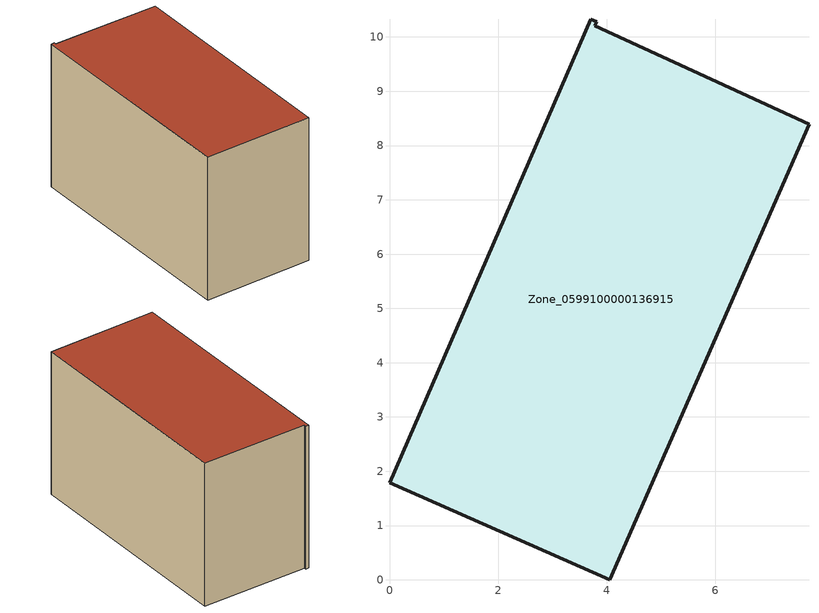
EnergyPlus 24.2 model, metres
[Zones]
Zone_0599100000136915
 floor ground (C_G): 0,1.79 3.71,10.33 3.81,10.28 3.78,10.21 7.73,8.39 4.06,0 z0
 wall outside (C_F): 3.71,10.33 0,1.79 4.06,0 7.73,8.39 3.78,10.21 3.81,10.28 3.71,10.33 z0:6.01
 roof outside (C_R): 7.73,8.39 3.78,10.21 3.81,10.28 3.71,10.33 0,1.79 4.06,0 z6.01
[BUILDING]
Pand.0599100000136915: North Axis=0; Terrain=City; Loads Convergence Tolerance Value=0.04; Temperature Convergence Tolerance Value=0.4; Solar Distribution=FullExterior; Maximum Number of Warmup Days=25; Minimum Number of Warmup Days=1
[Site:Location]
Rotterdam.The.Hague.AP_ZH_NLD Design_Conditions: Latitude=51.96; Longitude=4.45; Time Zone=1; Elevation=-4.5
[SITE:GROUNDTEMPERATURE:BUILDINGSURFACE]
18, 18, 18, 18, 18, 18, 18, 18, 18, 18, 18, 18
[MATERIAL] Thermal Absorptance=0.9; Solar Absorptance=0.7; Visible Absorptance=0.7
Name | Roughness | Thickness | Conductivity | Density | Specific Heat
G.TI.1946-1964 | MediumSmooth | 0.15 | 1 | 540 | 1210
F.TI.1946-1964 | Rough | 0.3 | 0.857143 | 1920 | 840
R.TI.1946-1964 | MediumRough | 0.2 | 0.277778 | 1500 | 1000
[CONSTRUCTION]
C_G: G.TI.1946-1964
C_F: F.TI.1946-1964
C_R: R.TI.1946-1964
[ZONE]
Zone_0599100000136915: Type=1; Multiplier=1; Ceiling Height=Autocalculate; Volume=Autocalculate; Floor Area=autocalculate; Part of Total Floor Area=Yes
[ZONEINFILTRATION:DESIGNFLOWRATE]
Infil_Zone_0599100000136915: Zone or ZoneList or Space or SpaceList=Zone_0599100000136915; Schedule=AlwaysOn; Design Flow Rate Calculation Method=Flow/Area; Flow Rate per Floor Area=0.003; Constant Term Coefficient=1; Temperature Term Coefficient=0; Velocity Term Coefficient=0; Velocity Squared Term Coefficient=0
[HVACTEMPLATE:ZONE:IDEALLOADSAIRSYSTEM]
Zone_0599100000136915: Maximum Heating Supply Air Temperature=50; Minimum Cooling Supply Air Temperature=13; Maximum Heating Supply Air Humidity Ratio=0.0156; Minimum Cooling Supply Air Humidity Ratio=0.0077; Heating Limit=NoLimit; Cooling Limit=NoLimit; Dehumidification Control Type=ConstantSensibleHeatRatio; Cooling Sensible Heat Ratio=0.7; Dehumidification Setpoint=60; Humidification Control Type=None; Humidification Setpoint=30; Outdoor Air Method=None; Outdoor Air Flow Rate per Person=0.00944; Outdoor Air Flow Rate per Zone Floor Area=0; Outdoor Air Flow Rate per Zone=0; Demand Controlled Ventilation Type=None; Outdoor Air Economizer Type=NoEconomizer; Heat Recovery Type=None; Sensible Heat Recovery Effectiveness=0.7; Latent Heat Recovery Effectiveness=0.65
[ZONECONTROL:THERMOSTAT]
ThermostatControl_Zone_0599100000136915: Zone or ZoneList=Zone_0599100000136915; Control Type Schedule=DualSetpointControlType; Control 1=Thermostat_Zone_0599100000136915; Temperature Difference Between Cutout And Setpoint=0
[THERMOSTATSETPOINT:DUALSETPOINT]
Thermostat_Zone_0599100000136915: Heating Setpoint Temperature Schedule=HeatingSetpoint_Zone_0599100000136915; Cooling Setpoint Temperature Schedule=CoolingSetpoint_Zone_0599100000136915
[SCHEDULE:COMPACT]
HeatingSetpoint_Zone_0599100000136915: Through: 12/31, For: AllDays, Until: 24:00, 21
CoolingSetpoint_Zone_0599100000136915: Through: 12/31, For: AllDays, Until: 24:00, 24
DualSetpointControlType: Through: 12/31, For: AllDays, Until: 24:00, 4
AlwaysOn: Through: 12/31, For: AllDays, Until: 24:00, 1
